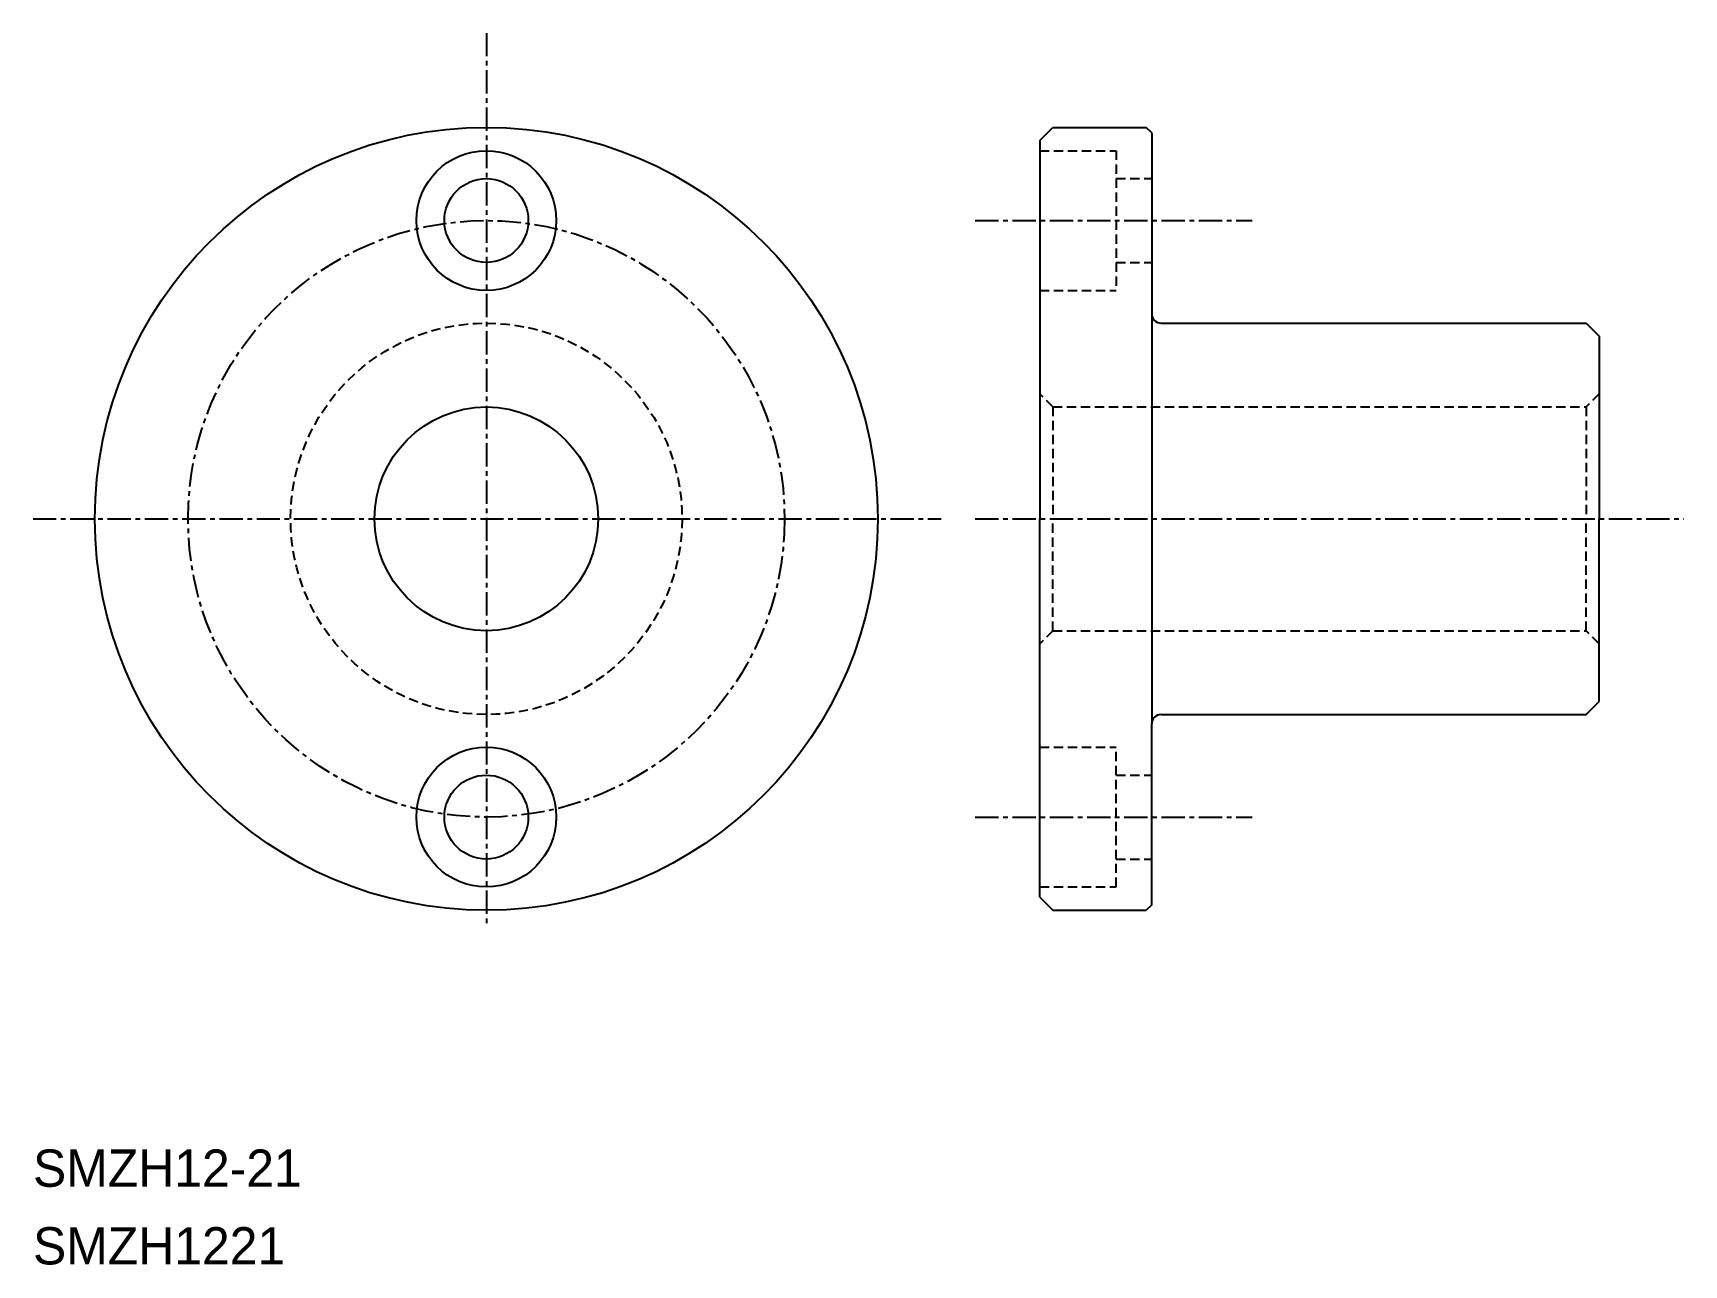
# Model space of a CAD drawing. Extents: x 10 to 98.6, y 10 to 76.1.
import ezdxf

# ---------------------------------------------------------------- set-up
doc = ezdxf.new("R2010")
doc.units = 0
doc.linetypes.add('CENTER', pattern=[2, 1.25, -0.25, 0.25, -0.25])
doc.linetypes.add('DASHED', pattern=[0.75, 0.5, -0.25])
doc.layers.get('0').update_dxf_attribs({"linetype": 'CONTINUOUS'})
doc.layers.add('CENTER', color=1, linetype='CENTER')

msp = doc.modelspace()

# ---------------------------------------------------------------- linework, layer by layer
at = {"color": 7, "linetype": 'CONTINUOUS'}
for p, q in [((64.019, 70.3), (64.719, 71)), ((64.719, 71), (69.719, 71)), ((70.019, 70.7), (69.719, 71)), ((64.019, 70.3), (64.019, 56.7)), ((70.019, 70.7), (70.019, 61)), ((70.019, 61), (70.019, 39)), ((70.519, 60.5), (93.319, 60.5)), ((93.319, 60.5), (94.019, 59.8)), ((94.019, 59.8), (94.019, 56.7)), ((64.019, 56.7), (64.019, 50)), ((94.019, 56.7), (94.019, 50)), ((64.019, 43.3), (64.019, 50)), ((93.319, 50), (93.319, 50)), ((93.319, 50), (93.319, 50)), ((94.019, 43.3), (94.019, 50)), ((64.019, 29.7), (64.019, 43.3)), ((94.019, 40.2), (94.019, 43.3)), ((93.319, 39.5), (94.019, 40.2)), ((70.019, 29.3), (70.019, 39)), ((70.519, 39.5), (93.319, 39.5)), ((64.019, 29.7), (64.719, 29)), ((70.019, 29.3), (69.719, 29)), ((64.719, 29), (69.719, 29))]:
    msp.add_line(p, q, dxfattribs=at)
at = {"color": 3, "linetype": 'DASHED'}
for p, q in [((64.019, 69.75), (68.119, 69.75)), ((68.119, 69.75), (68.119, 62.25)), ((68.119, 68.25), (70.019, 68.25)), ((68.119, 63.75), (70.019, 63.75)), ((64.019, 62.25), (68.119, 62.25)), ((64.719, 56), (64.019, 56.7)), ((94.019, 56.7), (93.319, 56)), ((64.719, 56), (93.319, 56)), ((64.719, 56), (64.719, 50)), ((93.319, 56), (93.319, 50)), ((64.719, 44), (64.719, 50)), ((93.319, 44), (93.319, 50)), ((64.719, 44), (64.019, 43.3)), ((64.719, 44), (93.319, 44)), ((94.019, 43.3), (93.319, 44)), ((64.019, 37.75), (68.119, 37.75)), ((68.119, 30.25), (68.119, 37.75)), ((68.119, 36.25), (70.019, 36.25)), ((68.119, 31.75), (70.019, 31.75)), ((64.019, 30.25), (68.119, 30.25))]:
    msp.add_line(p, q, dxfattribs=at)
at = {"color": 7, "linetype": 'CONTINUOUS'}
for centre, radius in [((34.321, 50), 21), ((34.321, 66), 3.75), ((34.321, 66), 2.25), ((34.321, 50), 6), ((34.321, 34), 3.75), ((34.321, 34), 2.25)]:
    msp.add_circle(centre, radius, dxfattribs=at)
at = {"color": 3, "linetype": 'DASHED'}
msp.add_circle((34.321, 50), 10.5, dxfattribs=at)
at = {"color": 7, "linetype": 'CONTINUOUS'}
for centre, start, end in [((70.519, 61), 180, 270), ((70.519, 39), 90, 180)]:
    msp.add_arc(centre, 0.5, start, end, dxfattribs=at)
at = {"layer": 'CENTER', "color": 1, "linetype": 'CENTER'}
for p, q in [((34.321, 76.062), (34.321, 28.073)), ((60.549, 66), (75.402, 66)), ((10, 50), (58.715, 50)), ((60.547, 50), (98.575, 50)), ((60.547, 50), (98.575, 50)), ((60.549, 34), (75.402, 34))]:
    msp.add_line(p, q, dxfattribs=at)
msp.add_circle((34.321, 50), 16, dxfattribs=at)

# ---------------------------------------------------------------- texts
at = {"color": 7, "linetype": 'CONTINUOUS'}
for s, p in [('SMZH12-21', (10, 14.167)), ('SMZH1221', (10, 10))]:
    msp.add_text(s, height=2, dxfattribs=at).set_placement(p)

doc.saveas('drawing.dxf')
